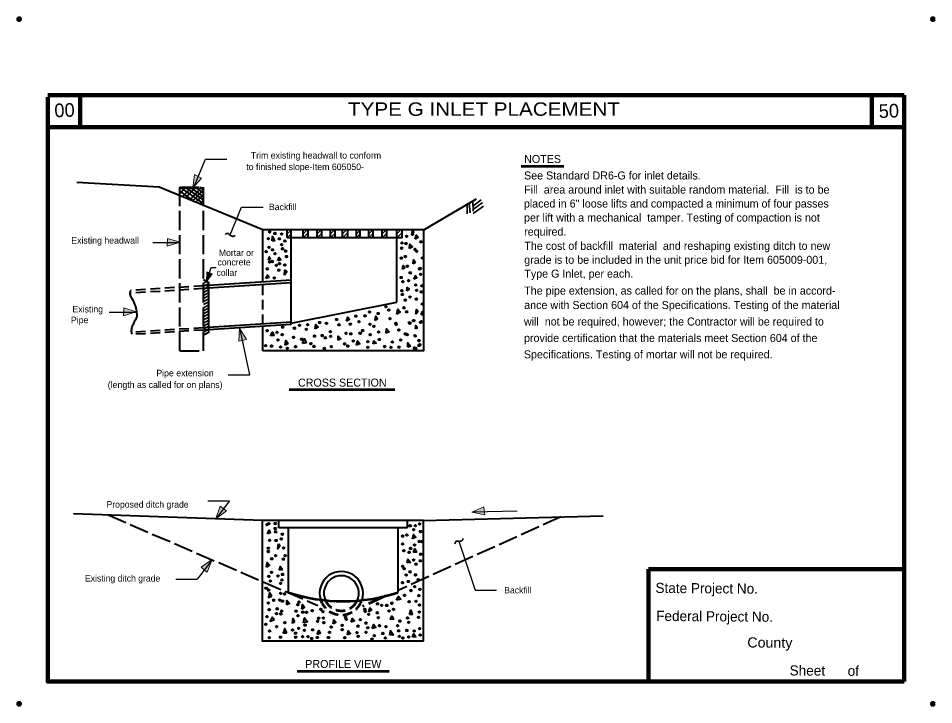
# Model space of a CAD drawing. Extents: x -8731 to 5764, y -64687 to -56618.
# Drawn here: x 4169 to 5764, y -64687 to -63491 of the extents above; entities that cross this region are included whole.
import ezdxf
from ezdxf.enums import TextEntityAlignment as Align

# ---------------------------------------------------------------- set-up
doc = ezdxf.new("R2010")
doc.units = 0
doc.header["$LTSCALE"] = 5.6
doc.header["$PDMODE"] = 32
doc.header["$PDSIZE"] = 2.8
doc.linetypes.add('LONG_DASHED', pattern=[7.5, 6, -1.5])
doc.linetypes.add('MEDIUM_DASHED', pattern=[4.5, 3, -1.5])
doc.layers.add('1', color=7, linetype='Continuous', lineweight=100)
doc.layers.add('3', color=7, linetype='Continuous', lineweight=40)

msp = doc.modelspace()

# ---------------------------------------------------------------- hatches: boundary and pattern name
at = {"layer": '1'}
for points in [[(4473.14, -63786.84), (4475.74, -63763.72), (4488.16, -63769.64)], [(4450.66, -63881.4), (4428.46, -63888.4), (4428.84, -63874.64)], [(4496.86, -63950.22), (4497.14, -63933.26), (4506.56, -63936.68)], [(4374.42, -64002.64), (4352.22, -64009.64), (4352.58, -63995.9)], [(4554.54, -64031.16), (4566.62, -64051.06), (4553.18, -64053.96)], [(4513.16, -64363.12), (4520.46, -64341.04), (4531.38, -64349.36)], [(4959.16, -64351.56), (4981.98, -64356.14), (4980.14, -64342.52)], [(4506.38, -64434.24), (4498.2, -64456.02), (4487.62, -64447.26)]]:
    msp.add_hatch(color=256, dxfattribs=at).paths.add_polyline_path(points)

# ---------------------------------------------------------------- linework, layer by layer
for p, q in [((5712.46, -63625.06), (4220.24, -63625.06)), ((4276.5, -63628.56), (4276.5, -63681.3)), ((5656.22, -63625.06), (5656.22, -63681.3)), ((5712.46, -63625.06), (5712.46, -64646.48)), ((5712.46, -63681.3), (4220.24, -63681.3)), ((5266.74, -64450.8), (5712.46, -64450.8)), ((5266.74, -64450.8), (5266.74, -64646.48)), ((5712.46, -64646.48), (5072.34, -64646.48))]:
    msp.add_line(p, q, dxfattribs=at)
msp.add_lwpolyline([(4220.24, -63628.56), (4220.24, -64646.48), (5711, -64646.48)], dxfattribs=at)
at = {"layer": '1', "lineweight": 13}
for points in [[(4473.14, -63786.84), (4475.74, -63763.72), (4488.16, -63769.64)], [(4450.66, -63881.4), (4428.46, -63888.4), (4428.84, -63874.64)], [(4496.86, -63950.22), (4497.14, -63933.26), (4506.56, -63936.68)], [(4374.42, -64002.64), (4352.22, -64009.64), (4352.58, -63995.9)], [(4554.54, -64031.16), (4566.62, -64051.06), (4553.18, -64053.96)], [(4513.16, -64363.12), (4520.46, -64341.04), (4531.38, -64349.36)], [(4959.16, -64351.56), (4981.98, -64356.14), (4980.14, -64342.52)], [(4506.38, -64434.24), (4498.2, -64456.02), (4487.62, -64447.26)]]:
    msp.add_lwpolyline(points, close=True, dxfattribs=at)
at = {"layer": '1'}
for p in [(4170.3, -63492.84), (5762.4, -63492.84), (4170.3, -64685.44), (5762.4, -64685.44)]:
    msp.add_point(p, dxfattribs=at)
at = {"layer": '3', "lineweight": 53}
for p, q in [((5119.66, -63749.32), (5045.1, -63749.32)), ((4824.9, -64138.72), (4641, -64138.72)), ((4815.14, -64628.76), (4654.5, -64628.76))]:
    msp.add_line(p, q, dxfattribs=at)
at = {"layer": '3', "linetype": 'LONG_DASHED'}
for p, q in [((4450.2, -64070.46), (4450.2, -63785.32)), ((4450.2, -63785.32), (4491.3, -63785.32)), ((4491.3, -64070.46), (4491.3, -63785.32)), ((4450.2, -64070.46), (4491.3, -64070.46)), ((4325.26, -64356.36), (4690.8, -64513.86)), ((5113.94, -64359.82), (4830.46, -64487.92))]:
    msp.add_line(p, q, dxfattribs=at)
at = {"layer": '3'}
for p, q in [((4450.2, -63796.72), (4461, -63785.32)), ((4450.2, -63792.52), (4475.86, -63810.82)), ((4450.34, -63785.32), (4491.3, -63814.72)), ((4454.7, -63802.12), (4470.74, -63785.32)), ((4459.2, -63785.32), (4491.3, -63808.42)), ((4460.1, -63804.36), (4478.26, -63785.32)), ((4467.6, -63807.36), (4488.74, -63785.32)), ((4467.6, -63785.32), (4491.3, -63802.42)), ((4472.7, -63809.46), (4491.3, -63789.96)), ((4476.74, -63785.32), (4491.3, -63795.82)), ((4485.46, -63785.32), (4491.3, -63789.36)), ((4478.4, -63811.86), (4491.3, -63798.52)), ((4485.3, -63814.72), (4491.3, -63808.12)), ((4875.74, -63860.02), (4967.1, -63805.72)), ((4594.8, -63950.76), (4594.8, -63860.02)), ((4637.26, -63873.66), (4637.26, -63860.02)), ((4837.5, -63873.66), (4637.26, -63873.66)), ((4644.14, -64024.72), (4644.14, -63860.02)), ((4665.14, -63873.66), (4665.14, -63860.02)), ((4673.7, -63873.66), (4673.7, -63860.02)), ((4689.74, -63873.66), (4689.74, -63860.02)), ((4697.86, -63873.66), (4697.86, -63860.02)), ((4713, -63873.66), (4713, -63860.02)), ((4720.94, -63873.66), (4720.94, -63860.02)), ((4733.86, -63873.66), (4733.86, -63860.02)), ((4743, -63873.66), (4743, -63860.02)), ((4757.86, -63873.66), (4757.86, -63860.02)), ((4764.74, -63873.66), (4764.74, -63860.02)), ((4779.46, -63873.66), (4779.46, -63860.02)), ((4787.26, -63873.66), (4787.26, -63860.02)), ((4802.86, -63873.66), (4802.86, -63860.02)), ((4810.8, -63873.66), (4810.8, -63860.02)), ((4828.2, -63985.72), (4828.2, -63860.02)), ((4837.5, -63873.66), (4837.5, -63860.02)), ((4644.14, -63947.76), (4491.3, -63957.36)), ((4644.14, -63952.42), (4491.3, -63962.02)), ((4497.46, -63950.32), (4497.74, -63950.32)), ((4644.14, -64022.32), (4828.2, -63985.72)), ((4644.14, -64020.66), (4491.3, -64030.42)), ((4644.14, -64024.56), (4491.3, -64034.32)), ((4594.8, -64070.46), (4594.8, -64027.72)), ((4500.74, -64038.36), (4491.3, -64043.46)), ((4875.74, -64070.46), (4594.8, -64070.46)), ((4594.2, -64365.82), (4265.26, -64354.26)), ((4622.54, -64378.86), (4622.54, -64365.82)), ((4847.1, -64378.86), (4847.1, -64365.82)), ((4875.14, -64365.82), (5188.06, -64358.02)), ((4847.1, -64378.86), (4622.54, -64378.86)), ((4639.5, -64491.36), (4639.5, -64378.86)), ((4830.46, -64491.36), (4830.46, -64378.86))]:
    msp.add_line(p, q, dxfattribs=at)
at = {"layer": '3', "lineweight": 35}
for p, q in [((4960.66, -63809.62), (4961.54, -63827.16)), ((4961.1, -63818.46), (4975.5, -63807.66)), ((4950.74, -63815.46), (4951.06, -63831.96)), ((4954.34, -63813.36), (4956.14, -63830.46)), ((4961.4, -63824.62), (4977.46, -63812.32)), ((4961.7, -63831.36), (4979.7, -63818.32)), ((4637.26, -63867.06), (4644.14, -63860.16)), ((4637.26, -63873.66), (4644.14, -63866.76)), ((4665.14, -63867.06), (4672.2, -63860.02)), ((4665.14, -63873.66), (4673.7, -63865.12)), ((4671.9, -63873.66), (4673.7, -63871.72)), ((4689.74, -63867.06), (4696.8, -63860.02)), ((4689.74, -63873.66), (4697.86, -63865.56)), ((4696.34, -63873.66), (4697.86, -63872.32)), ((4713, -63867.06), (4720.06, -63860.02)), ((4713, -63873.66), (4720.94, -63865.72)), ((4719.6, -63873.66), (4720.94, -63872.46)), ((4733.86, -63867.06), (4740.9, -63860.02)), ((4733.86, -63873.66), (4743, -63864.52)), ((4740.46, -63873.66), (4743, -63871.12)), ((4757.86, -63867.06), (4764.9, -63860.02)), ((4757.86, -63873.66), (4764.74, -63866.76)), ((4779.46, -63867.06), (4786.5, -63860.02)), ((4779.46, -63873.66), (4787.26, -63865.86)), ((4786.06, -63873.66), (4787.26, -63872.62)), ((4802.86, -63867.06), (4809.9, -63860.02)), ((4802.86, -63873.66), (4810.8, -63865.72)), ((4809.46, -63873.66), (4810.8, -63872.62)), ((4828.2, -63867.06), (4835.26, -63860.02)), ((4828.2, -63873.66), (4837.5, -63864.36)), ((4834.8, -63873.66), (4837.5, -63870.96)), ((4496.7, -63950.02), (4491.3, -63952.86)), ((4500.74, -63953.02), (4491.3, -63958.12)), ((4500.74, -63958.42), (4491.3, -63963.52)), ((4500.74, -63963.66), (4491.3, -63968.76)), ((4500.74, -63969.06), (4491.3, -63974.02)), ((4500.74, -63974.32), (4491.3, -63979.42)), ((4500.74, -63979.72), (4491.3, -63984.82)), ((4500.74, -63984.96), (4491.3, -63989.92)), ((4500.74, -63990.52), (4491.3, -63995.46)), ((4500.74, -63995.62), (4491.3, -64000.72)), ((4500.74, -64001.02), (4491.3, -64006.12)), ((4500.74, -64006.26), (4491.3, -64011.36)), ((4500.74, -64011.66), (4491.3, -64016.62)), ((4500.74, -64016.92), (4491.3, -64022.16)), ((4500.74, -64022.32), (4491.3, -64027.42)), ((4500.74, -64027.56), (4491.3, -64032.66)), ((4500.74, -64032.96), (4491.3, -64038.06))]:
    msp.add_line(p, q, dxfattribs=at)
at = {"layer": '3', "lineweight": 25}
for p, q in [((4403.26, -63881.92), (4450.2, -63881.92)), ((4496.86, -63950.02), (4504.66, -63925.56)), ((4504.66, -63925.56), (4513.66, -63925.56)), ((4327.2, -64003.26), (4374.14, -64003.26)), ((4572.14, -64112.32), (4554.9, -64030.26)), ((4534.66, -64112.32), (4572.14, -64112.32)), ((4499.3, -64332.08), (4536.78, -64332.08)), ((4536.78, -64332.08), (4513.06, -64362.96)), ((4960.8, -64351.12), (5038.06, -64349.16)), ((4936.2, -64402.26), (4964.86, -64487.62)), ((4506.46, -64434.52), (4480.66, -64467.96)), ((4443.14, -64467.96), (4480.66, -64467.96)), ((4964.86, -64487.62), (5002.34, -64487.62))]:
    msp.add_line(p, q, dxfattribs=at)
at = {"layer": '3', "linetype": 'MEDIUM_DASHED'}
for p, q in [((4491.3, -63962.16), (4363.5, -63970.26)), ((4491.3, -63957.36), (4364.86, -63965.32)), ((4594.8, -64023.82), (4594.8, -63955.56)), ((4491.3, -64030.42), (4365.9, -64038.36)), ((4491.3, -64034.32), (4366.66, -64042.26))]:
    msp.add_line(p, q, dxfattribs=at)
at = {"layer": '3', "linetype": 'LONG_DASHED', "lineweight": 53}
msp.add_line((4809.46, -64497.52), (4768.34, -64515.96), dxfattribs=at)
at = {"layer": '3', "lineweight": 25}
for points in [[(4474.8, -63785.32), (4494.9, -63736.72), (4532.4, -63736.72)], [(4537.8, -63868.72), (4557.9, -63820.12), (4595.4, -63820.12)]]:
    msp.add_lwpolyline(points, dxfattribs=at)
at = {"layer": '3'}
for points in [[(4875.74, -64070.46), (4875.74, -63860.02), (4594.8, -63860.02), (4414.2, -63785.32), (4271.1, -63777.36)], [(4500.74, -64038.36), (4500.74, -63952.12), (4491.3, -63947.02)], [(4875.14, -64576.26), (4594.2, -64576.26), (4594.2, -64365.82)], [(4875.14, -64576.26), (4875.14, -64365.82), (4594.2, -64365.82)]]:
    msp.add_lwpolyline(points, dxfattribs=at)
for points in [[(4611, -63879.06), (4612.06, -63871.72), (4615.34, -63878.76)], [(4860.6, -63875.92), (4862.54, -63868.86), (4865.86, -63873.06)], [(4850.7, -63892.56), (4851.14, -63884.92), (4855.5, -63889.26)], [(4604.86, -63912.06), (4606.2, -63906.66), (4608.14, -63910.12)], [(4621.06, -63913.86), (4623.3, -63907.86), (4626.14, -63912.22)], [(4838.1, -63928.56), (4839.46, -63921.66), (4842, -63926.46)], [(4856.7, -63919.26), (4857.46, -63912.22), (4860.6, -63916.56)], [(4600.2, -63944.46), (4602.9, -63938.92), (4605.46, -63942.66)], [(4632.9, -63938.62), (4633.2, -63930.06), (4636.8, -63933.22)], [(4857.9, -63945.66), (4860.9, -63939.66), (4862.54, -63944.02)], [(4846.06, -63966.22), (4846.66, -63960.52), (4850.1, -63963.22)], [(4828.66, -64006.72), (4830, -63998.02), (4834.5, -64002.66)], [(4861.5, -64006.86), (4862.54, -63998.76), (4864.94, -64002.66)], [(4740.9, -64019.02), (4743, -64011.96), (4745.86, -64016.02)], [(4790.7, -64017.82), (4791.74, -64010.32), (4794.9, -64014.52)], [(4685.86, -64032.36), (4687.5, -64024.72), (4691.26, -64029.22)], [(4810.06, -64039.72), (4810.66, -64032.36), (4815.14, -64037.62)], [(4861.2, -64032.06), (4861.34, -64026.52), (4864.06, -64031.16)], [(4608.46, -64044.36), (4611.74, -64038.06), (4614, -64043.62)], [(4664.26, -64058.02), (4667.26, -64049.76), (4670.7, -64056.82)], [(4726.2, -64052.02), (4726.06, -64045.12), (4730.86, -64049.92)], [(4634.1, -64060.56), (4635.3, -64052.46), (4638.3, -64058.62)], [(4758.3, -64060.42), (4760.1, -64053.36), (4764, -64058.32)], [(4787.26, -64058.46), (4788.6, -64053.06), (4792.2, -64057.42)], [(4847.54, -64064.16), (4847.7, -64056.82), (4852.06, -64062.52)], [(4603.34, -64389.36), (4605.74, -64382.92), (4608, -64387.26)], [(4855.66, -64397.92), (4857.46, -64390.56), (4861.5, -64394.92)], [(4622.26, -64406.92), (4624.66, -64410.96), (4620.9, -64415.62)], [(4857.74, -64421.76), (4859.86, -64415.32), (4862.7, -64421.16)], [(4846.2, -64440.06), (4847.86, -64433.46), (4852.06, -64439.32)], [(4601.1, -64447.26), (4602.46, -64439.32), (4606.66, -64443.66)], [(4629, -64452.22), (4625.1, -64446.22), (4623.3, -64451.32)], [(4610.86, -64497.66), (4606.8, -64492.12), (4604.54, -64499.92)], [(4636.5, -64513.12), (4636.8, -64505.62), (4641.3, -64510.72)], [(4662.74, -64520.62), (4664.26, -64512.22), (4667.54, -64516.86)], [(4828.06, -64504.56), (4831.34, -64498.56), (4835.1, -64503.22)], [(4779.46, -64525.12), (4781.54, -64518.36), (4784.54, -64521.22)], [(4850.7, -64529.76), (4852.8, -64522.12), (4855.34, -64529.62)], [(4615.06, -64538.76), (4611.3, -64534.26), (4607.7, -64541.32)], [(4650.6, -64542.52), (4647, -64536.52), (4646.1, -64544.32)], [(4665.74, -64544.32), (4667.26, -64535.46), (4672.66, -64542.66)], [(4717.34, -64546.26), (4718.7, -64539.22), (4722, -64543.12)], [(4748.86, -64542.96), (4750.94, -64536.96), (4754.7, -64541.02)], [(4816.66, -64538.62), (4819.8, -64532.76), (4822.66, -64537.86)], [(4636.66, -64561.72), (4633.06, -64554.06), (4630.34, -64561.42)], [(4689.9, -64564.42), (4692.6, -64557.36), (4695, -64562.62)], [(4742.4, -64565.46), (4743.9, -64557.96), (4747.94, -64562.62)], [(4785.6, -64553.92), (4788.6, -64547.02), (4791.74, -64552.26)], [(4816.2, -64565.32), (4817.4, -64558.42), (4822.06, -64565.92)], [(4855.5, -64569.52), (4858.2, -64563.36), (4861.66, -64568.62)]]:
    msp.add_lwpolyline(points, close=True, dxfattribs=at)
for radius, start, end in [(37.8, 342.41028, 197.57126), (30.47, 334.77408, 203.79077)]:
    msp.add_arc((4731.75, -64492.71), radius, start, end, dxfattribs=at)
at = {"layer": '3', "lineweight": 53}
msp.add_arc((4734.97, -64201.26), 305.41, 251.78351, 288.21649, dxfattribs=at)
at = {"layer": '3', "linetype": 'MEDIUM_DASHED', "lineweight": 53}
for radius, start, end in [(37.8, 197.57126, 342.41028), (30.47, 203.79077, 334.77408)]:
    msp.add_arc((4731.75, -64492.71), radius, start, end, dxfattribs=at)
at = {"layer": '3', "lineweight": 35}
for points in [[(4529.4, -63867.82), (4532.1, -63866.02), (4534.66, -63866.02), (4535.86, -63866.76), (4536.9, -63868.26), (4539.46, -63870.22), (4540.8, -63870.82), (4542.46, -63871.26), (4544.7, -63870.96), (4546.5, -63870.06)], [(4929.46, -64406.92), (4930.5, -64403.62), (4932.46, -64402.12), (4933.94, -64401.96), (4935.6, -64402.26), (4938.74, -64402.26), (4940.4, -64401.96), (4941.9, -64401.22), (4943.26, -64399.56), (4944, -64397.62)]]:
    msp.add_spline(points, degree=3, dxfattribs=at)
at = {"layer": '3'}
msp.add_spline([(4364.86, -63965.32), (4363.94, -63966.82), (4363.5, -63970.12), (4363.5, -63972.06), (4364.1, -63975.36), (4365.9, -63978.36), (4371.6, -63989.32), (4372.66, -63992.32), (4374.14, -63998.32), (4375.34, -64008.82), (4374.9, -64012.12), (4373.54, -64015.56), (4372.66, -64017.22), (4370.4, -64021.12), (4367.4, -64027.86), (4366.2, -64031.92), (4365.74, -64035.06), (4365.9, -64038.22), (4366.5, -64041.66)], degree=3, dxfattribs=at)
for p in [(4604.54, -63875.32), (4606.8, -63863.76), (4615.94, -63866.16), (4623.74, -63875.46), (4627.8, -63867.22), (4845.46, -63871.26), (4855.8, -63867.66), (4856.26, -63863.46), (4605.6, -63890.46), (4627.66, -63885.66), (4629.3, -63892.86), (4633.34, -63879.22), (4836.74, -63891.82), (4837.5, -63882.66), (4844.54, -63883.72), (4870.66, -63880.72), (4600.8, -63897.82), (4611.74, -63894.66), (4616.26, -63901.26), (4634.7, -63896.92), (4636.2, -63906.36), (4843.34, -63906.36), (4860, -63893.62), (4863.14, -63897.36), (4872.9, -63908.92), (4606.8, -63915.66), (4611.3, -63915.06), (4618.5, -63921.82), (4623.9, -63918.66), (4633.2, -63920.92), (4836.3, -63909.06), (4846.66, -63923.16), (4602.74, -63927.82), (4622.86, -63930.06), (4851.74, -63934.72), (4867.94, -63927.82), (4869.14, -63927.22), (4870.06, -63937.42), (4614.9, -63943.72), (4836, -63942.82), (4838.86, -63950.02), (4848.9, -63948.52), (4861.34, -63955.86), (4837.2, -63965.62), (4838.1, -63972.36), (4863, -63965.16), (4871.1, -63967.86), (4872.3, -63957.36), (4843.2, -63982.26), (4851.46, -63976.86), (4862.54, -63980.46), (4780.8, -64002.82), (4809.46, -63993.52), (4814.4, -63999.36), (4840.8, -63995.62), (4845.6, -64002.66), (4873.06, -63988.86), (4873.34, -64003.56), (4723.5, -64016.02), (4756.94, -64010.16), (4762.34, -64019.76), (4773, -64009.56), (4795.94, -64005.52), (4816.5, -64014.66), (4857.14, -64017.96), (4858.34, -64018.12), (4871.26, -64019.76), (4872.3, -64006.42), (4602.46, -64035.36), (4629.46, -64029.36), (4650, -64031.16), (4658.86, -64026.22), (4670.7, -64033.26), (4672.94, -64024.86), (4693.94, -64021.26), (4705.8, -64022.76), (4727.7, -64025.32), (4747.34, -64024.12), (4768.8, -64035.22), (4781.54, -64024.56), (4788.46, -64028.02), (4826.7, -64022.76), (4827.3, -64024.26), (4831.94, -64034.32), (4850.26, -64021.56), (4851.14, -64022.46), (4869.74, -64020.82), (4619.54, -64038.22), (4621.2, -64051.72), (4628.7, -64042.42), (4648.34, -64047.06), (4662.74, -64050.36), (4684.94, -64044.96), (4698.3, -64043.92), (4704, -64047.82), (4712.7, -64037.02), (4713.14, -64045.26), (4740, -64040.16), (4748.26, -64040.92), (4764.46, -64039.86), (4782, -64042.42), (4796.86, -64037.62), (4798.06, -64050.82), (4835.1, -64051.86), (4843.06, -64041.06), (4846.5, -64042.26), (4860, -64044.22), (4860.74, -64044.66), (4599.9, -64061.46), (4610.1, -64062.36), (4626, -64063.86), (4637.54, -64066.26), (4651.94, -64063.26), (4678.66, -64058.16), (4684.2, -64062.96), (4702.2, -64066.42), (4714.2, -64063.42), (4737.46, -64058.46), (4743, -64062.36), (4752.6, -64053.52), (4777.94, -64054.56), (4777.94, -64064.46), (4807.2, -64063.12), (4818.14, -64064.46), (4820.7, -64055.02), (4832.1, -64064.16), (4859.26, -64065.82), (4861.34, -64066.42), (4866.9, -64052.76), (4867.06, -64052.62), (4867.2, -64061.32), (4868.54, -64059.66), (4616.54, -64371.36), (4602.14, -64373.46), (4605.3, -64371.66), (4616.54, -64380.06), (4617.14, -64385.76), (4851.74, -64375.26), (4857.6, -64382.16), (4860.74, -64374.96), (4868.1, -64372.26), (4869.74, -64385.32), (4606.94, -64400.46), (4618.06, -64400.92), (4627.06, -64398.06), (4629, -64389.96), (4838.54, -64393.26), (4845.9, -64391.16), (4867.66, -64402.56), (4872.3, -64402.72), (4604.54, -64414.26), (4631.1, -64413.96), (4838.7, -64406.92), (4840.5, -64418.46), (4852.34, -64414.72), (4859.26, -64408.86), (4604.4, -64420.12), (4610.54, -64432.72), (4617.14, -64427.32), (4630.8, -64433.32), (4633.94, -64427.32), (4849.8, -64421.46), (4857.6, -64434.96), (4870.06, -64424.76), (4838.7, -64445.76), (4841.1, -64449.96), (4861.94, -64442.02), (4869.46, -64436.32), (4605.3, -64463.32), (4610.1, -64456.42), (4621.2, -64462.86), (4629.3, -64460.02), (4844.7, -64461.06), (4851.46, -64455.52), (4860.9, -64460.76), (4608, -64471.42), (4625.86, -64475.46), (4628.4, -64469.62), (4838.4, -64474.26), (4848.6, -64472.32), (4859.54, -64481.16), (4865.7, -64469.16), (4600.66, -64483.86), (4605, -64487.32), (4625.86, -64493.02), (4632.74, -64494.22), (4841.7, -64496.46), (4852.94, -64488.06), (4866.74, -64497.06), (4868.54, -64485.82), (4604.54, -64509.82), (4613.86, -64504.86), (4624.2, -64504.56), (4629.14, -64506.52), (4656, -64512.52), (4657.8, -64507.86), (4794.74, -64511.16), (4802.1, -64513.86), (4810.94, -64514.02), (4819.66, -64510.12), (4849.8, -64507.26), (4861.94, -64506.96), (4867.94, -64513.26), (4606.06, -64521.22), (4618.66, -64528.42), (4620, -64519.86), (4626.3, -64528.72), (4627.66, -64523.62), (4652.86, -64523.92), (4664.54, -64525.72), (4671.14, -64526.02), (4680.9, -64523.16), (4696.06, -64520.92), (4699.8, -64524.96), (4772.7, -64520.92), (4773.3, -64524.22), (4779.46, -64529.62), (4794.3, -64526.76), (4814.86, -64523.76), (4822.66, -64520.76), (4867.66, -64525.56), (4600.2, -64546.86), (4602.14, -64533.52), (4633.34, -64544.16), (4656.14, -64531.72), (4690.34, -64541.76), (4692.14, -64536.22), (4700.4, -64535.92), (4701.14, -64544.02), (4739.26, -64535.02), (4740.46, -64538.02), (4764.74, -64538.62), (4774.66, -64544.76), (4796.26, -64535.32), (4833.6, -64541.32), (4847.1, -64535.76), (4849.2, -64543.26), (4866.14, -64534.72), (4606.66, -64558.42), (4618.94, -64551.06), (4646.7, -64556.62), (4651.94, -64562.32), (4657.34, -64553.76), (4667.26, -64557.22), (4668.6, -64548.36), (4681.94, -64556.46), (4711.2, -64560.82), (4714.06, -64551.52), (4733.26, -64548.66), (4733.26, -64556.32), (4758.9, -64561.56), (4760.86, -64550.02), (4774.8, -64560.96), (4777.8, -64552.56), (4798.2, -64549.26), (4804.06, -64562.76), (4809.46, -64551.06), (4829.7, -64549.12), (4831.66, -64558.26), (4845.9, -64557.52), (4858.66, -64558.56), (4868.1, -64554.52), (4606.2, -64570.12), (4625.7, -64569.22), (4652.26, -64569.36), (4664.26, -64568.32), (4673.7, -64568.46), (4680, -64571.62), (4690.06, -64569.82), (4709.26, -64569.82), (4737.74, -64569.96), (4761.14, -64567.86), (4785.3, -64572.82), (4789.2, -64566.52), (4808.4, -64570.56), (4832.86, -64567.72), (4838.86, -64570.86), (4849.06, -64569.06), (4869.14, -64565.32)]:
    msp.add_point(p, dxfattribs=at)

# ---------------------------------------------------------------- texts
at = {"layer": '1'}
for s, height, rotation, p in [('00', 23.78, 2.121, (4232.18, -63663.94)), ('50', 23.78, 2.121, (5668.44, -63665.18)), ('State Project No.', 17.66, 359.537, (5279.02, -64492.18)), ('Federal Project No.', 17.66, 359.537, (5280.28, -64540.92)), ('Sheet      of', 17.66, 359.537, (5512.78, -64635.92))]:
    msp.add_text(s, height=height, rotation=rotation, dxfattribs=at).set_placement(p)
at = {"layer": '1', "width": 1.05}
msp.add_text('County', height=17.66, rotation=359.537, dxfattribs=at).set_placement((5439.02, -64587.18))
at = {"layer": '3', "width": 1.15}
msp.add_text('  TYPE G INLET PLACEMENT ', height=23.4, dxfattribs=at).set_placement((4975.25, -63661.26), align=Align.CENTER)
at = {"layer": '3'}
for s, height, p in [('Trim existing headwall to conform', 11.4, (4687.49, -63735.82)), ('to finished slope-Item 605050-   ', 11.4, (4674.99, -63755.76)), ('Backfill', 11.4, (4629.58, -63825.52)), ('Existing headwall', 11.4, (4320.1, -63883.86)), ('Mortar or', 11.25, (4548.83, -63905.46)), ('concrete', 11.25, (4544.85, -63921.82)), ('collar', 11.25, (4532.27, -63939.96)), ('Existing', 11.4, (4289.85, -64003.72)), ('Pipe', 11.4, (4275.83, -64022.46)), ('Pipe extension', 11.4, (4459.33, -64115.02)), ('(length as called for on plans)', 11.4, (4424.74, -64135.26)), ('CROSS SECTION', 13.95, (4733.38, -64132.86)), ('Existing ditch grade', 11.25, (4350.67, -64472.32)), ('Backfill', 11.25, (5039.35, -64493.02)), ('PROFILE VIEW', 13.95, (4735.17, -64622.92))]:
    msp.add_text(s, height=height, dxfattribs=at).set_placement(p, align=Align.CENTER)
for s, p in [('NOTES', (5050.2, -63743.46)), ('See Standard DR6-G for inlet details.', (5050.06, -63772.12)), ('Fill  area around inlet with suitable random material.  Fill  is to be', (5050.34, -63796.72)), ('placed in 6" loose lifts and compacted a minimum of four passes', (5049.74, -63821.02)), ('per lift with a mechanical  tamper. Testing of compaction is not ', (5050.06, -63845.46)), ('required.', (5050.2, -63869.92)), ('The cost of backfill  material  and reshaping existing ditch to new', (5050.5, -63894.66)), ('grade is to be included in the unit price bid for Item 605009-001, ', (5050.34, -63918.96)), ('Type G Inlet, per each.', (5050.5, -63943.12)), ('The pipe extension, as called for on the plans, shall  be in accord-', (5050.34, -63972.66)), ('ance with Section 604 of the Specifications. Testing of the material', (5050.34, -63997.72)), ('will  not be required, however; the Contractor will be required to ', (5049.9, -64026.52)), ('provide certification that the materials meet Section 604 of the ', (5050.06, -64055.16)), ('Specifications. Testing of mortar will not be required.', (5049.74, -64083.66))]:
    msp.add_text(s, height=13.95, dxfattribs=at).set_placement(p)
msp.add_text('Proposed ditch grade', height=11.25, rotation=359.976, dxfattribs=at).set_placement((4394.06, -64343.65), align=Align.CENTER)

doc.saveas('drawing.dxf')
